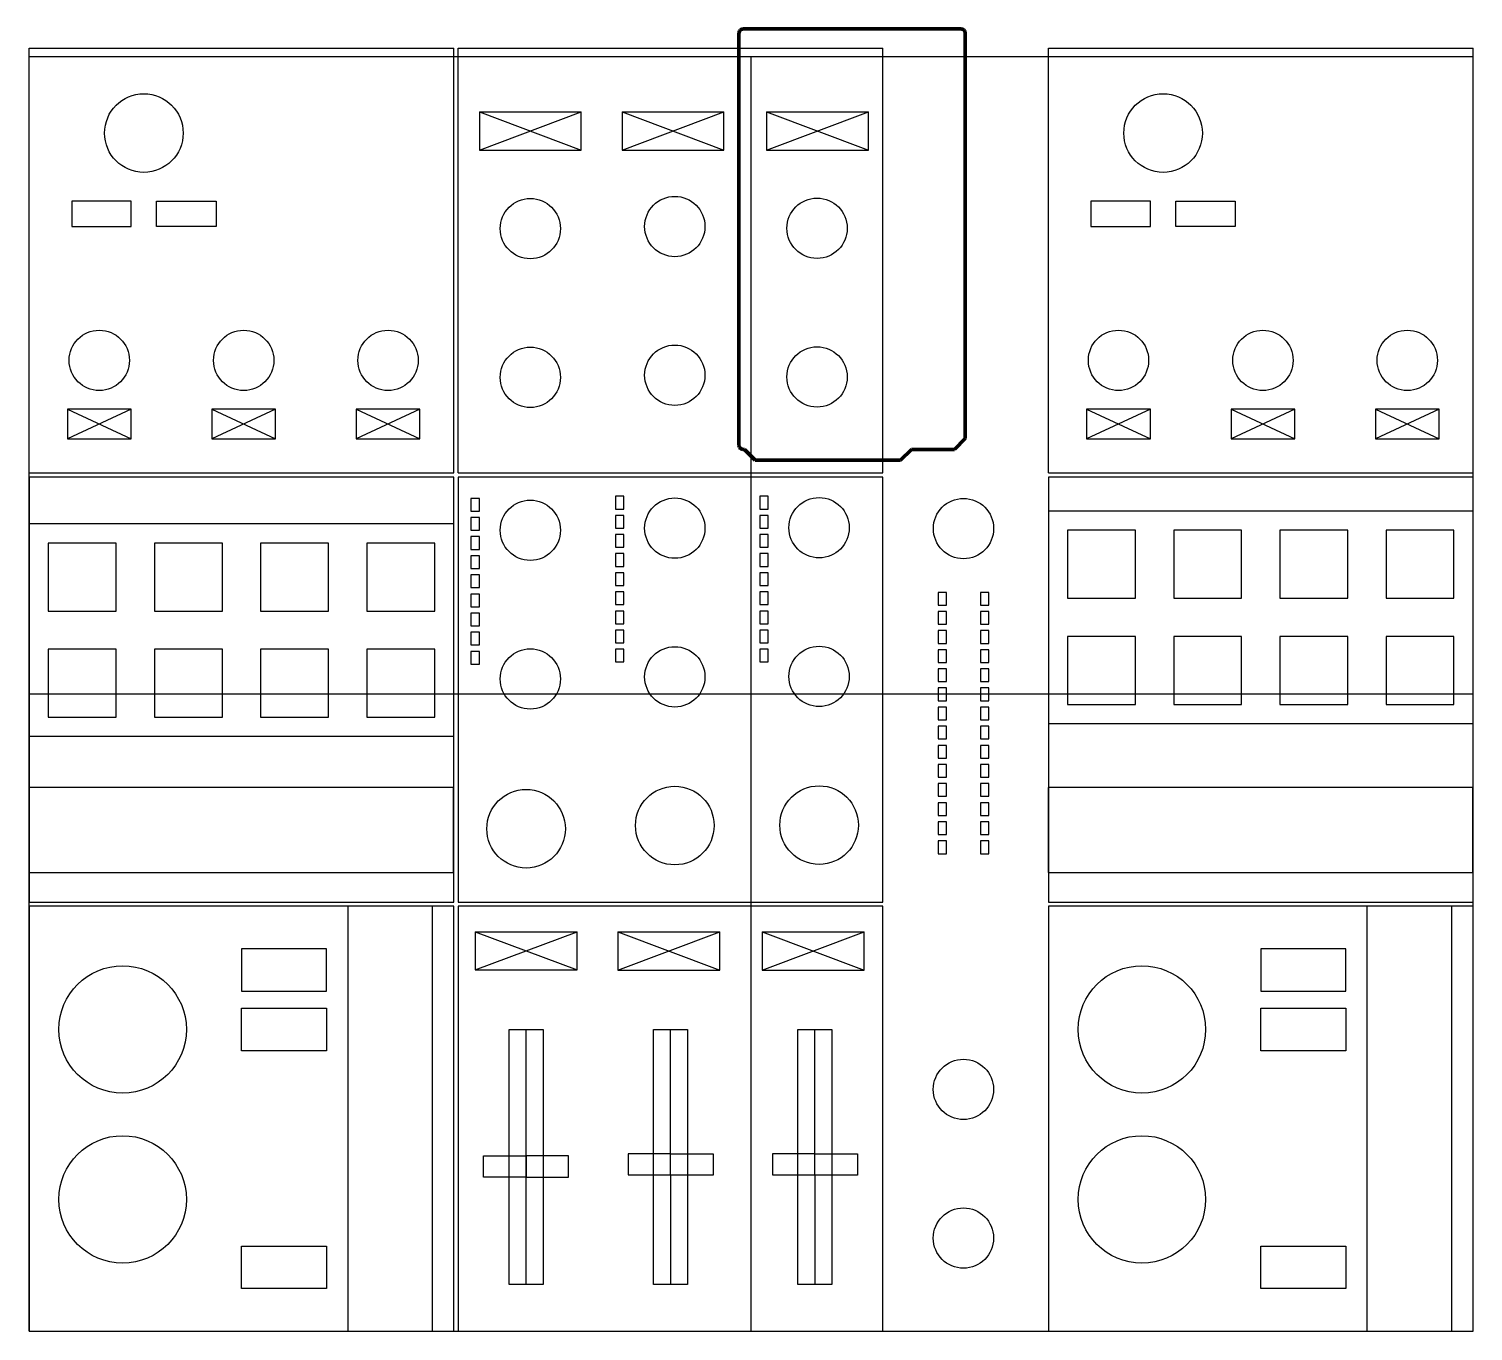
# Model space of a CAD drawing. Header units: millimetres. Extents: x -25 to 315, y 0 to 307.
import ezdxf

# ---------------------------------------------------------------- set-up
doc = ezdxf.new("R2010")
doc.units = ezdxf.units.MM
doc.layers.get('0').update_dxf_attribs({"true_color": 0xffffff})
doc.layers.add('Incisione', color=5, linetype='Continuous', true_color=0x1710ff)
for name, color, linetype, lineweight, true_color in [('layer 1', 30, 'Continuous', 25, 0xff7f00), ('pcb', 3, 'Continuous', 25, 0x00ff00), ('user drw', 6, 'Continuous', 25, 0xff00ff)]:
    doc.layers.add(name, color=color, linetype=linetype, lineweight=lineweight, true_color=true_color)

# ---------------------------------------------------------------- blocks, each defined once
blk = doc.blocks.new('mega')
at = {"layer": 'Incisione', "lineweight": 158}
for points in [[(-72.87, 103.52), (-72.83, 103.78)], [(-72.87, 6.53), (-72.87, 103.52)], [(-72.83, 103.78), (-72.74, 104.01)], [(-72.74, 104.01), (-72.57, 104.22)], [(-72.57, 104.22), (-72.36, 104.39)], [(-72.36, 104.39), (-72.13, 104.48)], [(-72.13, 104.48), (-71.87, 104.52)], [(-71.87, 104.52), (-20.58, 104.52)], [(-20.58, 104.52), (-20.31, 104.48)], [(-20.31, 104.48), (-20.08, 104.39)], [(-20.08, 104.39), (-19.87, 104.22)], [(-19.87, 104.22), (-19.72, 104.01)], [(-19.72, 104.01), (-19.61, 103.78)], [(-19.61, 103.78), (-19.57, 103.52)], [(-19.57, 103.52), (-19.57, 8.07)], [(-19.57, 8.07), (-22.11, 5.53)], [(-72.83, 6.28), (-72.87, 6.53)], [(-72.74, 6.02), (-72.83, 6.28)], [(-72.57, 5.81), (-72.74, 6.02)], [(-72.36, 5.66), (-72.57, 5.81)], [(-72.13, 5.56), (-72.36, 5.66)], [(-71.87, 5.53), (-72.13, 5.56)], [(-71.6, 5.53), (-71.87, 5.53)], [(-69.06, 3), (-71.6, 5.53)], [(-32.26, 5.53), (-34.8, 3)], [(-22.11, 5.53), (-32.26, 5.53)], [(-34.8, 3), (-69.06, 3)]]:
    blk.add_lwpolyline(points, dxfattribs=at)

msp = doc.modelspace()

# ---------------------------------------------------------------- linework, layer by layer
for p, q in [((81, 287), (81, 278)), ((81, 287), (93, 287)), ((81, 278), (105, 287)), ((81, 287), (105, 278)), ((92, 287), (105, 287)), ((105, 278), (105, 287)), ((114.6, 286.96), (114.6, 277.96)), ((114.6, 286.96), (126.6, 286.96)), ((114.6, 277.96), (138.6, 286.96)), ((114.6, 286.96), (138.6, 277.96)), ((125.6, 286.96), (138.6, 286.96)), ((138.6, 277.96), (138.6, 286.96)), ((148.63, 286.98), (148.63, 277.98)), ((148.63, 286.98), (160.63, 286.98)), ((148.63, 277.98), (172.63, 286.98)), ((148.63, 286.98), (172.63, 277.98)), ((159.63, 286.98), (172.63, 286.98)), ((172.63, 277.98), (172.63, 286.98)), ((81, 278), (105, 278)), ((114.6, 277.96), (138.6, 277.96)), ((148.63, 277.98), (172.63, 277.98)), ((-1, 266), (-15, 266)), ((-15, 266), (-15, 260)), ((-1, 260), (-1, 266)), ((5, 266), (19, 266)), ((5, 260), (5, 266)), ((19, 266), (19, 260)), ((239, 266), (225, 266)), ((225, 266), (225, 260)), ((239, 260), (239, 266)), ((245, 266), (259, 266)), ((245, 260), (245, 266)), ((259, 266), (259, 260)), ((-15, 260), (-1, 260)), ((19, 260), (5, 260)), ((225, 260), (239, 260)), ((259, 260), (245, 260)), ((-1, 217), (-16, 217)), ((-16, 217), (-16, 210)), ((-1, 217), (-16, 210)), ((-16, 217), (-1, 210)), ((-1, 210), (-1, 217)), ((33, 217), (18, 217)), ((33, 217), (18, 210)), ((18, 217), (18, 210)), ((18, 217), (33, 210)), ((33, 210), (33, 217)), ((67, 217), (52, 217)), ((67, 217), (52, 210)), ((52, 217), (52, 210)), ((52, 217), (67, 210)), ((67, 210), (67, 217)), ((239, 217), (224, 217)), ((224, 217), (224, 210)), ((239, 217), (224, 210)), ((224, 217), (239, 210)), ((239, 210), (239, 217)), ((273, 217), (258, 217)), ((273, 217), (258, 210)), ((258, 217), (258, 210)), ((258, 217), (273, 210)), ((273, 210), (273, 217)), ((307, 217), (292, 217)), ((307, 217), (292, 210)), ((292, 217), (292, 210)), ((292, 217), (307, 210)), ((307, 210), (307, 217)), ((-16, 210), (-1, 210)), ((18, 210), (33, 210)), ((52, 210), (67, 210)), ((224, 210), (239, 210)), ((258, 210), (273, 210)), ((292, 210), (307, 210)), ((80, 94), (80, 85)), ((80, 94), (92, 94)), ((80, 85), (104, 94)), ((80, 94), (104, 85)), ((91, 94), (104, 94)), ((104, 85), (104, 94)), ((113.6, 93.96), (113.6, 84.96)), ((113.6, 93.96), (125.6, 93.96)), ((113.6, 84.96), (137.6, 93.96)), ((113.6, 93.96), (137.6, 84.96)), ((124.6, 93.96), (137.6, 93.96)), ((137.6, 84.96), (137.6, 93.96)), ((147.63, 93.98), (147.63, 84.98)), ((147.63, 93.98), (159.63, 93.98)), ((147.63, 84.98), (171.63, 93.98)), ((147.63, 93.98), (171.63, 84.98)), ((158.63, 93.98), (171.63, 93.98)), ((171.63, 84.98), (171.63, 93.98)), ((45, 90), (25, 90)), ((25, 90), (25, 80)), ((45, 80), (45, 90)), ((285, 90), (265, 90)), ((265, 90), (265, 80)), ((285, 80), (285, 90)), ((80, 85), (104, 85)), ((113.6, 84.96), (137.6, 84.96)), ((147.63, 84.98), (171.63, 84.98)), ((25, 80), (45, 80)), ((265, 80), (285, 80)), ((25, 76), (45, 76)), ((25, 66), (25, 76)), ((45, 76), (45, 66)), ((265, 76), (285, 76)), ((265, 66), (265, 76)), ((285, 76), (285, 66)), ((92, 11), (92, 71)), ((126.02, 41.75), (126, 71)), ((160.02, 41.75), (160, 71)), ((45, 66), (25, 66)), ((285, 66), (265, 66)), ((126.02, 41.75), (116.02, 41.75)), ((116.02, 41.75), (116.02, 36.75)), ((126.02, 36.75), (126.02, 41.75)), ((126.02, 41.75), (136.02, 41.75)), ((126.02, 36.73), (126.02, 41.75)), ((136.02, 41.75), (136.02, 36.73)), ((160.02, 41.75), (150.02, 41.75)), ((150.02, 41.75), (150.02, 36.75)), ((160.02, 36.75), (160.02, 41.75)), ((160.02, 41.75), (170.02, 41.75)), ((160.02, 36.73), (160.02, 41.75)), ((170.02, 41.75), (170.02, 36.73)), ((116.02, 36.75), (126.02, 36.75)), ((126.02, 36.75), (126, 11)), ((136.02, 36.73), (126.02, 36.73)), ((150.02, 36.75), (160.02, 36.75)), ((160.02, 36.75), (160, 11)), ((170.02, 36.73), (160.02, 36.73)), ((25, 20), (45, 20)), ((25, 10), (25, 20)), ((45, 20), (45, 10)), ((265, 20), (285, 20)), ((265, 10), (265, 20)), ((285, 20), (285, 10)), ((45, 10), (25, 10)), ((285, 10), (265, 10))]:
    msp.add_line(p, q)
for points in [[(81, 196), (79, 196), (79, 193), (81, 193)], [(115.02, 196.5), (113.02, 196.5), (113.02, 193.5), (115.02, 193.5)], [(149.02, 196.5), (147.02, 196.5), (147.02, 193.5), (149.02, 193.5)], [(81, 191.5), (79, 191.5), (79, 188.5), (81, 188.5)], [(113.02, 192), (113.02, 189), (115.02, 189), (115.02, 192)], [(149.02, 192), (147.02, 192), (147.02, 189), (149.02, 189)], [(214.99, 143), (314.99, 143), (314.99, 193), (214.99, 193)], [(-25, 140), (75, 140), (75, 190), (-25, 190)], [(113.02, 187.5), (113.02, 184.5), (115.02, 184.5), (115.02, 187.5)], [(149.02, 184.5), (149.02, 187.5), (147.02, 187.5), (147.02, 184.5)], [(219.49, 172.5), (235.49, 172.5), (235.49, 188.5), (219.49, 188.5)], [(244.49, 172.5), (260.49, 172.5), (260.49, 188.5), (244.49, 188.5)], [(269.49, 172.5), (285.49, 172.5), (285.49, 188.5), (269.49, 188.5)], [(294.49, 172.5), (310.49, 172.5), (310.49, 188.5), (294.49, 188.5)], [(-20.5, 169.5), (-4.5, 169.5), (-4.5, 185.5), (-20.5, 185.5)], [(4.5, 169.5), (20.5, 169.5), (20.5, 185.5), (4.5, 185.5)], [(29.5, 169.5), (45.5, 169.5), (45.5, 185.5), (29.5, 185.5)], [(54.5, 169.5), (70.5, 169.5), (70.5, 185.5), (54.5, 185.5)], [(81, 184), (81, 187), (79, 187), (79, 184)], [(81, 179.5), (81, 182.5), (79, 182.5), (79, 179.5)], [(113.02, 180), (115.02, 180), (115.02, 183), (113.02, 183)], [(149.02, 180), (149.02, 183), (147.02, 183), (147.02, 180)], [(79, 175), (81, 175), (81, 178), (79, 178)], [(113.02, 178.5), (113.02, 175.5), (115.02, 175.5), (115.02, 178.5)], [(147.02, 175.5), (149.02, 175.5), (149.02, 178.5), (147.02, 178.5)], [(81, 173.5), (79, 173.5), (79, 170.5), (81, 170.5)], [(113.02, 174), (113.02, 171), (115.02, 171), (115.02, 174)], [(149.02, 174), (147.02, 174), (147.02, 171), (149.02, 171)], [(191, 173.88), (189, 173.88), (189, 170.88), (191, 170.88)], [(199, 170.88), (201, 170.88), (201, 173.88), (199, 173.88)], [(79, 166), (81, 166), (81, 169), (79, 169)], [(113.02, 166.5), (115.02, 166.5), (115.02, 169.5), (113.02, 169.5)], [(147.02, 166.5), (149.02, 166.5), (149.02, 169.5), (147.02, 169.5)], [(191, 169.38), (189, 169.38), (189, 166.38), (191, 166.38)], [(199, 166.38), (201, 166.38), (201, 169.38), (199, 169.38)], [(79, 164.5), (79, 161.5), (81, 161.5), (81, 164.5)], [(115.02, 165), (113.02, 165), (113.02, 162), (115.02, 162)], [(147.02, 165), (147.02, 162), (149.02, 162), (149.02, 165)], [(191, 161.88), (191, 164.88), (189, 164.88), (189, 161.88)], [(199, 161.88), (201, 161.88), (201, 164.88), (199, 164.88)], [(219.49, 147.5), (235.49, 147.5), (235.49, 163.5), (219.49, 163.5)], [(244.49, 147.5), (260.49, 147.5), (260.49, 163.5), (244.49, 163.5)], [(269.49, 147.5), (285.49, 147.5), (285.49, 163.5), (269.49, 163.5)], [(294.49, 147.5), (310.49, 147.5), (310.49, 163.5), (294.49, 163.5)], [(-20.5, 144.5), (-4.5, 144.5), (-4.5, 160.5), (-20.5, 160.5)], [(4.5, 144.5), (20.5, 144.5), (20.5, 160.5), (4.5, 160.5)], [(29.5, 144.5), (45.5, 144.5), (45.5, 160.5), (29.5, 160.5)], [(54.5, 144.5), (70.5, 144.5), (70.5, 160.5), (54.5, 160.5)], [(81, 157), (81, 160), (79, 160), (79, 157)], [(79, 160), (79, 157), (81, 157), (81, 160)], [(113.02, 157.5), (115.02, 157.5), (115.02, 160.5), (113.02, 160.5)], [(113.02, 157.5), (115.02, 157.5), (115.02, 160.5), (113.02, 160.5)], [(149.02, 157.5), (149.02, 160.5), (147.02, 160.5), (147.02, 157.5)], [(147.02, 160.5), (147.02, 157.5), (149.02, 157.5), (149.02, 160.5)], [(191, 157.38), (191, 160.38), (189, 160.38), (189, 157.38)], [(199, 160.38), (199, 157.38), (201, 157.38), (201, 160.38)], [(189, 152.88), (191, 152.88), (191, 155.88), (189, 155.88)], [(201, 152.88), (201, 155.88), (199, 155.88), (199, 152.88)], [(191, 151.38), (189, 151.38), (189, 148.38), (191, 148.38)], [(201, 151.38), (199, 151.38), (199, 148.38), (201, 148.38)], [(189, 143.88), (191, 143.88), (191, 146.88), (189, 146.88)], [(201, 143.88), (201, 146.88), (199, 146.88), (199, 143.88)], [(189, 142.38), (189, 139.38), (191, 139.38), (191, 142.38)], [(201, 139.38), (201, 142.38), (199, 142.38), (199, 139.38)], [(191, 134.88), (191, 137.88), (189, 137.88), (189, 134.88)], [(189, 137.88), (189, 134.88), (191, 134.88), (191, 137.88)], [(199, 134.88), (201, 134.88), (201, 137.88), (199, 137.88)], [(199, 137.88), (199, 134.88), (201, 134.88), (201, 137.88)], [(191, 133.38), (189, 133.38), (189, 130.38), (191, 130.38)], [(191, 133.38), (189, 133.38), (189, 130.38), (191, 130.38)], [(199, 130.38), (201, 130.38), (201, 133.38), (199, 133.38)], [(199, 133.38), (199, 130.38), (201, 130.38), (201, 133.38)], [(-25.08, 107.98), (74.92, 107.98), (74.92, 127.98), (-25.08, 127.98)], [(191, 125.88), (191, 128.88), (189, 128.88), (189, 125.88)], [(189, 128.88), (189, 125.88), (191, 125.88), (191, 128.88)], [(201, 128.88), (199, 128.88), (199, 125.88), (201, 125.88)], [(201, 128.88), (199, 128.88), (199, 125.88), (201, 125.88)], [(214.92, 107.98), (314.92, 107.98), (314.92, 127.98), (214.92, 127.98)], [(191, 121.38), (191, 124.38), (189, 124.38), (189, 121.38)], [(191, 124.38), (189, 124.38), (189, 121.38), (191, 121.38)], [(201, 121.38), (201, 124.38), (199, 124.38), (199, 121.38)], [(199, 121.38), (201, 121.38), (201, 124.38), (199, 124.38)], [(189, 119.88), (189, 116.88), (191, 116.88), (191, 119.88)], [(189, 119.88), (189, 116.88), (191, 116.88), (191, 119.88)], [(199, 116.88), (201, 116.88), (201, 119.88), (199, 119.88)], [(199, 116.88), (201, 116.88), (201, 119.88), (199, 119.88)], [(191, 112.38), (191, 115.38), (189, 115.38), (189, 112.38)], [(191, 112.38), (191, 115.38), (189, 115.38), (189, 112.38)], [(201, 115.38), (199, 115.38), (199, 112.38), (201, 112.38)], [(201, 115.38), (199, 115.38), (199, 112.38), (201, 112.38)], [(70, 100), (50, 100), (50, 0), (70, 0)], [(310, 100), (290, 100), (290, 0), (310, 0)], [(96, 71), (96, 11), (88, 11), (88, 71)], [(130, 71), (130, 11), (122, 11), (122, 71)], [(164, 71), (164, 11), (156, 11), (156, 71)], [(102, 41.25), (92, 41.25), (92, 36.25), (82, 36.25), (82, 41.25), (92, 41.25), (92, 36.23), (102, 36.23)]]:
    msp.add_lwpolyline(points, close=True)
for centre, radius in [((2, 282), 9.25), ((242, 282), 9.25), ((93, 259.5), 7.1), ((127.02, 260), 7.1), ((160.52, 259.59), 7.1), ((-8.5, 228.5), 7.1), ((25.5, 228.5), 7.1), ((59.5, 228.5), 7.1), ((231.5, 228.5), 7.1), ((265.5, 228.5), 7.1), ((299.5, 228.5), 7.1), ((93, 224.5), 7.1), ((127.02, 225), 7.1), ((160.52, 224.59), 7.1), ((93, 188.5), 7.1), ((127.02, 189), 7.1), ((161, 189.1), 7.1), ((195, 188.9), 7.1), ((93, 153.5), 7.1), ((127.02, 154), 7.1), ((161, 154.1), 7.1), ((92, 118.25), 9.25), ((127.02, 119), 9.25), ((161, 119.1), 9.25), ((-3, 71), 15), ((237, 71), 15), ((194.99, 56.9), 7.1), ((-3, 31), 15), ((237, 31), 15), ((194.99, 21.9), 7.1)]:
    msp.add_circle(centre, radius)
at = {"layer": 'pcb'}
for p, q in [((-25, 202), (-25, 302)), ((-25, 302), (75, 302)), ((75, 202), (75, 302)), ((76, 202), (76, 302)), ((76, 302), (176, 302)), ((176, 202), (176, 302)), ((215, 202), (215, 302)), ((215, 302), (315, 302)), ((315, 202), (315, 302)), ((-25, 202), (75, 202)), ((75, 201), (-25, 201)), ((-25, 201), (-25, 101)), ((75, 101), (75, 201)), ((76, 202), (176, 202)), ((176, 201), (76, 201)), ((76, 201), (76, 101)), ((176, 101), (176, 201)), ((215, 202), (315, 202)), ((315, 201), (215, 201)), ((215, 201), (215, 101)), ((315, 101), (315, 201)), ((-25, 101), (75, 101)), ((75, 100), (-25, 100)), ((-25, 100), (-25, 0)), ((75, 0), (75, 100)), ((76, 101), (176, 101)), ((176, 100), (76, 100)), ((76, 100), (76, 0)), ((176, 0), (176, 100)), ((215, 101), (315, 101)), ((315, 100), (215, 100)), ((215, 100), (215, 0)), ((315, 0), (315, 100)), ((-25, 0), (75, 0)), ((76, 0), (176, 0)), ((215, 0), (315, 0))]:
    msp.add_line(p, q, dxfattribs=at)
at = {"layer": 'user drw'}
for p, q in [((-25.01, 300), (144.99, 300)), ((-25.01, 0), (-25.01, 300)), ((144.99, 0), (144.99, 300)), ((144.99, 300), (314.99, 300)), ((314.99, 0), (314.99, 300)), ((-25.01, 150), (314.99, 150)), ((-25.01, 0), (314.99, 0))]:
    msp.add_line(p, q, dxfattribs=at)

# ---------------------------------------------------------------- block references
at = {"layer": 'layer 1'}
msp.add_blockref('mega', (215, 202), dxfattribs=at)

doc.saveas('drawing.dxf')
